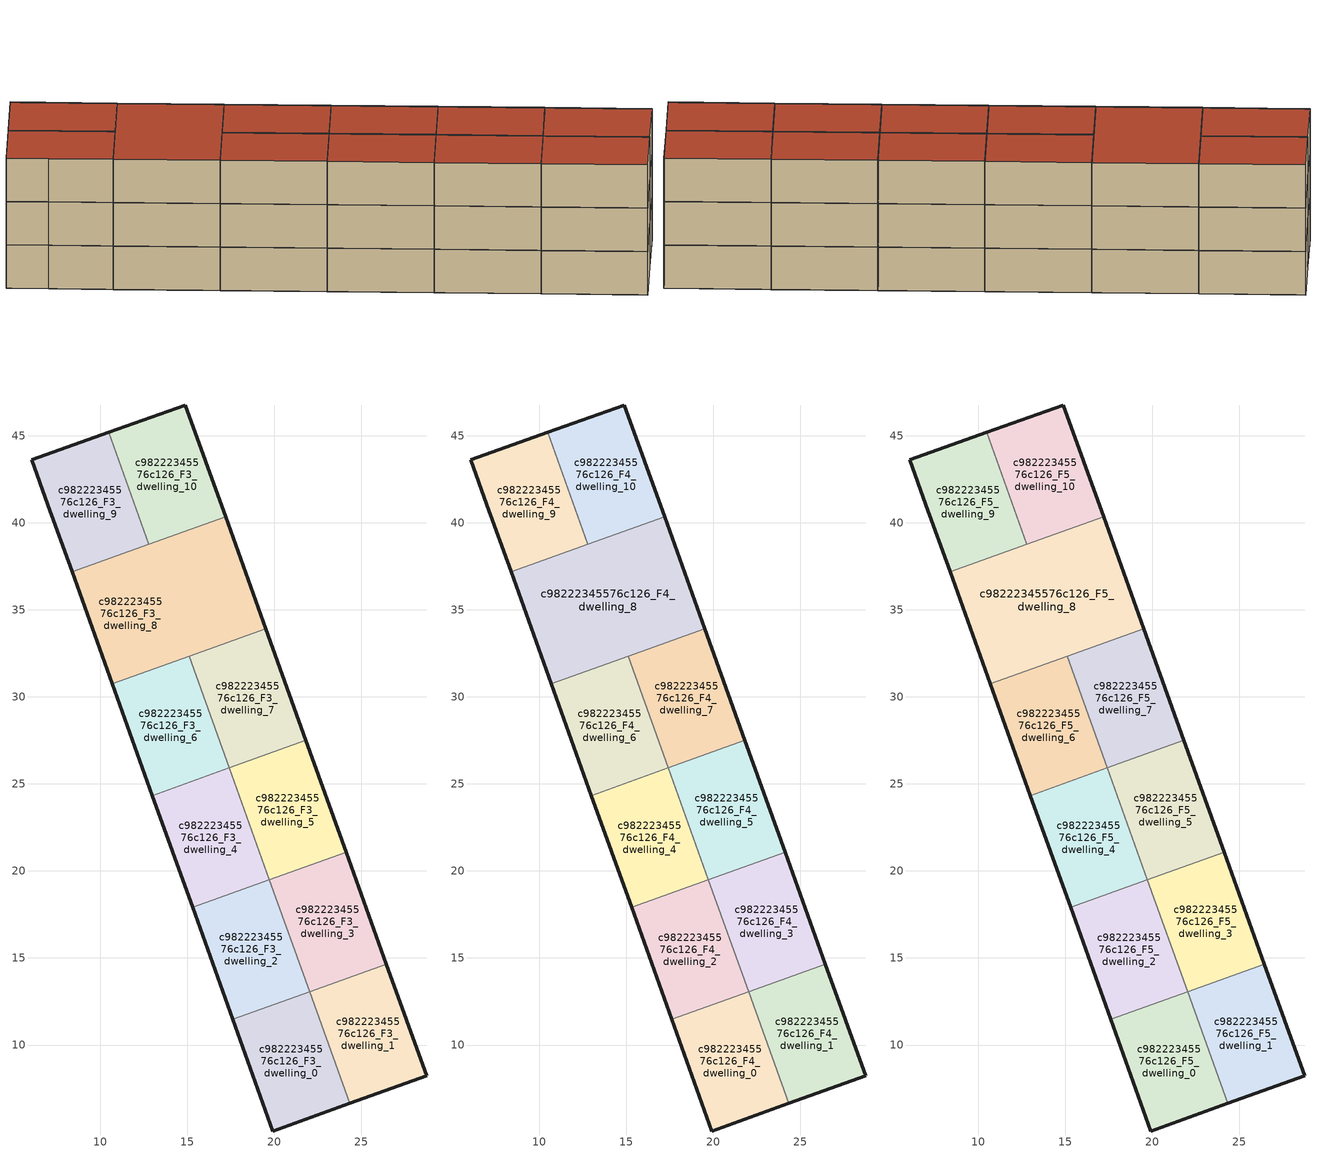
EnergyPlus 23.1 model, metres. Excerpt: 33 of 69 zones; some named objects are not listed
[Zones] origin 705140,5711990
c98222345576c126_F3_dwelling_0
 floor adiabatic (EU_floor_Construction): 24.33,6.64 22.03,13.07 17.62,11.48 19.92,5.06 z9
 floor to c98222345576c126_F2_dwelling_11 (EU_floor_Construction): 24.34,6.64 22.42,11.97 24.33,6.64 z9
 wall outside (EU_wall_Construction): 24.34,6.64 19.92,5.06 17.62,11.48 z9:12
 wall to c98222345576c126_F3_dwelling_1 (EU_wall_Construction): 22.03,13.07 24.34,6.64 z9:12
 wall to c98222345576c126_F3_dwelling_2 (EU_wall_Construction): 17.62,11.48 22.03,13.07 z9:12
c98222345576c126_F3_dwelling_1
 floor to c98222345576c126_F2_dwelling_11 (EU_floor_Construction): 28.75,8.22 26.44,14.65 22.03,13.06 24.34,6.64 z9
 wall outside (EU_wall_Construction): 26.44,14.65 28.75,8.22 24.34,6.64 z9:12
 wall to c98222345576c126_F3_dwelling_3 (EU_wall_Construction): 22.03,13.07 26.44,14.65 z9:12
c98222345576c126_F3_dwelling_10
 floor to c98222345576c126_F2_dwelling_6 (EU_floor_Construction): 17.2,40.35 14.9,46.77 10.49,45.2 12.8,38.77 z9
 floor to c98222345576c126_F2_dwelling_0 (EU_floor_Construction): 12.79,38.77 10.49,45.2 10.48,45.2 z9
 wall outside (EU_wall_Construction): 10.48,45.2 14.9,46.77 17.2,40.35 z9:12
 wall to c98222345576c126_F3_dwelling_9 (EU_wall_Construction): 12.79,38.77 10.48,45.2 z9:12
 wall to c98222345576c126_F3_dwelling_8 (EU_wall_Construction): 17.2,40.35 12.79,38.77 z9:12
c98222345576c126_F3_dwelling_2
 floor to c98222345576c126_F2_dwelling_4 (EU_floor_Construction): 22.03,13.07 19.72,19.49 15.31,17.91 17.61,11.49 z9
 floor to c98222345576c126_F2_dwelling_5 (EU_floor_Construction): 22.03,13.07 17.61,11.49 17.62,11.48 z9
 wall outside (EU_wall_Construction): 17.62,11.48 15.31,17.91 z9:12
 wall to c98222345576c126_F3_dwelling_4 (EU_wall_Construction): 15.31,17.91 19.72,19.49 z9:12
 wall to c98222345576c126_F3_dwelling_3 (EU_wall_Construction): 19.72,19.49 22.03,13.07 z9:12
c98222345576c126_F3_dwelling_3
 floor to c98222345576c126_F2_dwelling_10 (EU_floor_Construction): 26.44,14.65 24.13,21.07 19.72,19.49 22.03,13.07 z9
 floor to c98222345576c126_F2_dwelling_9 (EU_floor_Construction): 24.13,21.07 21.93,20.28 19.72,19.49 z9
 wall outside (EU_wall_Construction): 24.13,21.08 26.44,14.65 z9:12
 wall to c98222345576c126_F3_dwelling_5 (EU_wall_Construction): 19.72,19.49 24.13,21.08 z9:12
c98222345576c126_F3_dwelling_4
 floor to c98222345576c126_F2_dwelling_3 (EU_floor_Construction): 19.72,19.5 17.41,25.92 13,24.33 15.31,17.91 z9
 floor to c98222345576c126_F2_dwelling_4 (EU_floor_Construction): 19.72,19.49 19.72,19.5 15.31,17.91 z9
 wall outside (EU_wall_Construction): 15.31,17.91 13,24.33 z9:12
 wall to c98222345576c126_F3_dwelling_6 (EU_wall_Construction): 13,24.33 17.41,25.92 z9:12
 wall to c98222345576c126_F3_dwelling_5 (EU_wall_Construction): 17.41,25.92 19.72,19.49 z9:12
c98222345576c126_F3_dwelling_5
 floor to c98222345576c126_F2_dwelling_9 (EU_floor_Construction): 24.13,21.08 21.82,27.5 17.41,25.91 19.72,19.49 z9
 floor to c98222345576c126_F2_dwelling_8 (EU_floor_Construction): 21.82,27.5 17.41,25.92 19.67,26.72 z9
 wall outside (EU_wall_Construction): 21.82,27.5 24.13,21.08 z9:12
 wall to c98222345576c126_F3_dwelling_7 (EU_wall_Construction): 17.41,25.92 21.82,27.5 z9:12
c98222345576c126_F3_dwelling_6
 floor to c98222345576c126_F2_dwelling_2 (EU_floor_Construction): 17.41,25.92 15.1,32.34 10.69,30.76 13,24.34 z9
 floor to c98222345576c126_F2_dwelling_3 (EU_floor_Construction): 17.41,25.92 15.2,25.13 13,24.33 z9
 wall outside (EU_wall_Construction): 13,24.33 10.69,30.76 z9:12
 wall to c98222345576c126_F3_dwelling_7 (EU_wall_Construction): 15.1,32.34 17.41,25.92 z9:12
 wall to c98222345576c126_F3_dwelling_8 (EU_wall_Construction): 10.69,30.76 15.1,32.34 z9:12
c98222345576c126_F3_dwelling_7
 floor to c98222345576c126_F2_dwelling_8 (EU_floor_Construction): 21.82,27.5 19.52,33.92 15.1,32.34 17.41,25.92 z9
 floor adiabatic (EU_floor_Construction): 19.52,33.92 19.51,33.93 15.1,32.34 z9
 wall outside (EU_wall_Construction): 19.51,33.93 21.82,27.5 z9:12
 wall to c98222345576c126_F3_dwelling_8 (EU_wall_Construction): 15.1,32.34 19.51,33.93 z9:12
c98222345576c126_F3_dwelling_8
 floor outside (EU_floor_Construction): 19.51,33.93 17.21,40.35 12.8,38.77 13.27,37.46 12.8,38.77 17.21,40.35 z9
 floor to c98222345576c126_F2_dwelling_1 (EU_floor_Construction): 15.1,32.35 12.8,38.77 8.38,37.18 10.69,30.76 z9
 floor to c98222345576c126_F2_dwelling_6 (EU_floor_Construction): 17.21,40.35 17.2,40.35 13.25,38.93 z9
 floor to c98222345576c126_F2_dwelling_7 (EU_floor_Construction): 19.51,33.93 17.21,40.35 12.8,38.77 15.1,32.34 z9
 wall outside (EU_wall_Construction): 10.69,30.76 8.38,37.18 / 17.2,40.35 19.51,33.93 z9:12
 wall to c98222345576c126_F3_dwelling_9 (EU_wall_Construction): 8.38,37.18 12.79,38.77 z9:12
c98222345576c126_F3_dwelling_9
 floor to c98222345576c126_F2_dwelling_0 (EU_floor_Construction): 12.79,38.77 10.48,45.2 6.08,43.62 6.99,41.05 8.38,37.19 z9
 floor to c98222345576c126_F2_dwelling_1 (EU_floor_Construction): 10.49,37.94 8.38,37.19 8.38,37.18 z9
 wall outside (EU_wall_Construction): 8.38,37.18 6.99,41.05 6.08,43.62 10.48,45.2 z9:12
c98222345576c126_F4_dwelling_0
 floor to c98222345576c126_F3_dwelling_0 (EU_floor_Construction): 24.34,6.64 22.03,13.07 17.62,11.48 19.92,5.06 z12
 wall outside (EU_wall_Construction): 24.34,6.64 19.92,5.06 17.62,11.48 z12:15
 wall to c98222345576c126_F4_dwelling_1 (EU_wall_Construction): 22.03,13.07 24.34,6.64 z12:15
 wall to c98222345576c126_F4_dwelling_2 (EU_wall_Construction): 17.62,11.48 22.03,13.07 z12:15
c98222345576c126_F4_dwelling_1
 floor to c98222345576c126_F3_dwelling_1 (EU_floor_Construction): 28.75,8.22 26.44,14.65 22.03,13.07 24.34,6.64 z12
 wall outside (EU_wall_Construction): 26.44,14.65 28.75,8.22 24.34,6.64 z12:15
 wall to c98222345576c126_F4_dwelling_3 (EU_wall_Construction): 22.03,13.07 26.44,14.65 z12:15
c98222345576c126_F4_dwelling_10
 floor to c98222345576c126_F3_dwelling_10 (EU_floor_Construction): 17.2,40.35 14.9,46.77 10.48,45.2 12.79,38.77 z12
 wall outside (EU_wall_Construction): 10.48,45.2 14.9,46.77 17.2,40.35 z12:15
 wall to c98222345576c126_F4_dwelling_9 (EU_wall_Construction): 12.79,38.77 10.48,45.2 z12:15
 wall to c98222345576c126_F4_dwelling_8 (EU_wall_Construction): 17.2,40.35 12.79,38.77 z12:15
c98222345576c126_F4_dwelling_2
 floor to c98222345576c126_F3_dwelling_2 (EU_floor_Construction): 22.03,13.07 19.72,19.49 15.31,17.91 17.62,11.48 z12
 wall outside (EU_wall_Construction): 17.62,11.48 15.31,17.91 z12:15
 wall to c98222345576c126_F4_dwelling_4 (EU_wall_Construction): 15.31,17.91 19.72,19.49 z12:15
 wall to c98222345576c126_F4_dwelling_3 (EU_wall_Construction): 19.72,19.49 22.03,13.07 z12:15
c98222345576c126_F4_dwelling_3
 floor to c98222345576c126_F3_dwelling_3 (EU_floor_Construction): 26.44,14.65 24.13,21.08 19.72,19.49 22.03,13.07 z12
 wall outside (EU_wall_Construction): 24.13,21.08 26.44,14.65 z12:15
 wall to c98222345576c126_F4_dwelling_5 (EU_wall_Construction): 19.72,19.49 24.13,21.08 z12:15
c98222345576c126_F4_dwelling_4
 floor to c98222345576c126_F3_dwelling_4 (EU_floor_Construction): 19.72,19.49 17.41,25.92 13,24.33 15.31,17.91 z12
 wall outside (EU_wall_Construction): 15.31,17.91 13,24.33 z12:15
 wall to c98222345576c126_F4_dwelling_6 (EU_wall_Construction): 13,24.33 17.41,25.92 z12:15
 wall to c98222345576c126_F4_dwelling_5 (EU_wall_Construction): 17.41,25.92 19.72,19.49 z12:15
c98222345576c126_F4_dwelling_5
 floor to c98222345576c126_F3_dwelling_5 (EU_floor_Construction): 24.13,21.08 21.82,27.5 17.41,25.92 19.72,19.49 z12
 wall outside (EU_wall_Construction): 21.82,27.5 24.13,21.08 z12:15
 wall to c98222345576c126_F4_dwelling_7 (EU_wall_Construction): 17.41,25.92 21.82,27.5 z12:15
c98222345576c126_F4_dwelling_6
 floor to c98222345576c126_F3_dwelling_6 (EU_floor_Construction): 17.41,25.92 15.1,32.34 10.69,30.76 13,24.33 z12
 wall outside (EU_wall_Construction): 13,24.33 10.69,30.76 z12:15
 wall to c98222345576c126_F4_dwelling_7 (EU_wall_Construction): 15.1,32.34 17.41,25.92 z12:15
 wall to c98222345576c126_F4_dwelling_8 (EU_wall_Construction): 10.69,30.76 15.1,32.34 z12:15
c98222345576c126_F4_dwelling_7
 floor to c98222345576c126_F3_dwelling_7 (EU_floor_Construction): 21.82,27.5 19.51,33.93 15.1,32.34 17.41,25.92 z12
 wall outside (EU_wall_Construction): 19.51,33.93 21.82,27.5 z12:15
 wall to c98222345576c126_F4_dwelling_8 (EU_wall_Construction): 15.1,32.34 19.51,33.93 z12:15
c98222345576c126_F4_dwelling_8
 floor to c98222345576c126_F3_dwelling_8 (EU_floor_Construction): 19.51,33.93 17.2,40.35 8.38,37.18 10.69,30.76 z12
 wall outside (EU_wall_Construction): 10.69,30.76 8.38,37.18 / 17.2,40.35 19.51,33.93 z12:15
 wall to c98222345576c126_F4_dwelling_9 (EU_wall_Construction): 8.38,37.18 12.79,38.77 z12:15
c98222345576c126_F4_dwelling_9
 floor to c98222345576c126_F3_dwelling_9 (EU_floor_Construction): 12.79,38.77 10.48,45.2 6.08,43.62 6.99,41.05 8.38,37.18 z12
 wall outside (EU_wall_Construction): 8.38,37.18 6.99,41.05 6.08,43.62 10.48,45.2 z12:15
c98222345576c126_F5_dwelling_0
 floor to c98222345576c126_F4_dwelling_0 (EU_floor_Construction): 24.34,6.64 22.03,13.07 17.62,11.48 19.92,5.06 z15
 wall outside (EU_wall_Construction): 24.34,6.64 19.92,5.06 17.62,11.48 z15:18
 wall to c98222345576c126_F5_dwelling_1 (EU_wall_Construction): 22.03,13.07 24.34,6.64 z15:18
 wall to c98222345576c126_F5_dwelling_2 (EU_wall_Construction): 17.62,11.48 22.03,13.07 z15:18
 roof outside (EU_roof_Construction): 22.03,13.07 24.34,6.64 19.92,5.06 17.62,11.48 z18
c98222345576c126_F5_dwelling_1
 floor to c98222345576c126_F4_dwelling_1 (EU_floor_Construction): 28.75,8.22 26.44,14.65 22.03,13.07 24.34,6.64 z15
 wall outside (EU_wall_Construction): 26.44,14.65 28.75,8.22 24.34,6.64 z15:18
 wall to c98222345576c126_F5_dwelling_3 (EU_wall_Construction): 22.03,13.07 26.44,14.65 z15:18
 roof outside (EU_roof_Construction): 26.44,14.65 28.75,8.22 24.34,6.64 22.03,13.07 z18
c98222345576c126_F5_dwelling_10
 floor to c98222345576c126_F4_dwelling_10 (EU_floor_Construction): 17.2,40.35 14.9,46.77 10.48,45.2 12.79,38.77 z15
 wall outside (EU_wall_Construction): 10.48,45.2 14.9,46.77 17.2,40.35 z15:18
 wall to c98222345576c126_F5_dwelling_9 (EU_wall_Construction): 12.79,38.77 10.48,45.2 z15:18
 wall to c98222345576c126_F5_dwelling_8 (EU_wall_Construction): 17.2,40.35 12.79,38.77 z15:18
 roof outside (EU_roof_Construction): 14.9,46.77 17.2,40.35 12.79,38.77 10.48,45.2 z18
c98222345576c126_F5_dwelling_2
 floor to c98222345576c126_F4_dwelling_2 (EU_floor_Construction): 22.03,13.07 19.72,19.49 15.31,17.91 17.62,11.48 z15
 wall outside (EU_wall_Construction): 17.62,11.48 15.31,17.91 z15:18
 wall to c98222345576c126_F5_dwelling_4 (EU_wall_Construction): 15.31,17.91 19.72,19.49 z15:18
 wall to c98222345576c126_F5_dwelling_3 (EU_wall_Construction): 19.72,19.49 22.03,13.07 z15:18
 roof outside (EU_roof_Construction): 19.72,19.49 22.03,13.07 17.62,11.48 15.31,17.91 z18
c98222345576c126_F5_dwelling_3
 floor to c98222345576c126_F4_dwelling_3 (EU_floor_Construction): 26.44,14.65 24.13,21.08 19.72,19.49 22.03,13.07 z15
 wall outside (EU_wall_Construction): 24.13,21.08 26.44,14.65 z15:18
 wall to c98222345576c126_F5_dwelling_5 (EU_wall_Construction): 19.72,19.49 24.13,21.08 z15:18
 roof outside (EU_roof_Construction): 24.13,21.08 26.44,14.65 22.03,13.07 19.72,19.49 z18
c98222345576c126_F5_dwelling_4
 floor to c98222345576c126_F4_dwelling_4 (EU_floor_Construction): 19.72,19.49 17.41,25.92 13,24.33 15.31,17.91 z15
 wall outside (EU_wall_Construction): 15.31,17.91 13,24.33 z15:18
 wall to c98222345576c126_F5_dwelling_6 (EU_wall_Construction): 13,24.33 17.41,25.92 z15:18
 wall to c98222345576c126_F5_dwelling_5 (EU_wall_Construction): 17.41,25.92 19.72,19.49 z15:18
 roof outside (EU_roof_Construction): 17.41,25.92 19.72,19.49 15.31,17.91 13,24.33 z18
c98222345576c126_F5_dwelling_5
 floor to c98222345576c126_F4_dwelling_5 (EU_floor_Construction): 24.13,21.08 21.82,27.5 17.41,25.92 19.72,19.49 z15
 wall outside (EU_wall_Construction): 21.82,27.5 24.13,21.08 z15:18
 wall to c98222345576c126_F5_dwelling_7 (EU_wall_Construction): 17.41,25.92 21.82,27.5 z15:18
 roof outside (EU_roof_Construction): 21.82,27.5 24.13,21.08 19.72,19.49 17.41,25.92 z18
c98222345576c126_F5_dwelling_6
 floor to c98222345576c126_F4_dwelling_6 (EU_floor_Construction): 17.41,25.92 15.1,32.34 10.69,30.76 13,24.33 z15
 wall outside (EU_wall_Construction): 13,24.33 10.69,30.76 z15:18
 wall to c98222345576c126_F5_dwelling_7 (EU_wall_Construction): 15.1,32.34 17.41,25.92 z15:18
 wall to c98222345576c126_F5_dwelling_8 (EU_wall_Construction): 10.69,30.76 15.1,32.34 z15:18
 roof outside (EU_roof_Construction): 15.1,32.34 17.41,25.92 13,24.33 10.69,30.76 z18
c98222345576c126_F5_dwelling_7
 floor to c98222345576c126_F4_dwelling_7 (EU_floor_Construction): 21.82,27.5 19.51,33.93 15.1,32.34 17.41,25.92 z15
 wall outside (EU_wall_Construction): 19.51,33.93 21.82,27.5 z15:18
 wall to c98222345576c126_F5_dwelling_8 (EU_wall_Construction): 15.1,32.34 19.51,33.93 z15:18
 roof outside (EU_roof_Construction): 19.51,33.93 21.82,27.5 17.41,25.92 15.1,32.34 z18
c98222345576c126_F5_dwelling_8
 floor to c98222345576c126_F4_dwelling_8 (EU_floor_Construction): 19.51,33.93 17.2,40.35 8.38,37.18 10.69,30.76 z15
 wall outside (EU_wall_Construction): 10.69,30.76 8.38,37.18 / 17.2,40.35 19.51,33.93 z15:18
 wall to c98222345576c126_F5_dwelling_9 (EU_wall_Construction): 8.38,37.18 12.79,38.77 z15:18
 roof outside (EU_roof_Construction): 17.2,40.35 19.51,33.93 10.69,30.76 8.38,37.18 z18
c98222345576c126_F5_dwelling_9
 floor to c98222345576c126_F4_dwelling_9 (EU_floor_Construction): 12.79,38.77 10.48,45.2 6.08,43.62 6.99,41.05 8.38,37.18 z15
 wall outside (EU_wall_Construction): 8.38,37.18 6.99,41.05 6.08,43.62 10.48,45.2 z15:18
 roof outside (EU_roof_Construction): 10.48,45.2 12.79,38.77 8.38,37.18 6.99,41.05 6.08,43.62 z18
[Building]
EU S2 Campaign: North Axis=0; Terrain=City; Solar Distribution=FullExterior
[Site:Location]
London: Latitude=51.5; Longitude=-0.5; Time Zone=0; Elevation=25
[SizingPeriod:WeatherFileDays]
AnnualSizingPeriod: Begin Month=1; Begin Day of Month=1; End Month=12; End Day of Month=31; Day of Week for Start Day=Monday; Use Weather File Daylight Saving Period=No; Use Weather File Rain and Snow Indicators=No
[MATERIAL]
EU_InternalMass_Material: Roughness=MediumRough; Thickness=0.1; Conductivity=1; Density=1800; Specific Heat=900; Thermal Absorptance=0.9; Solar Absorptance=0.7; Visible Absorptance=0.7
[MATERIAL:NOMASS] Roughness=MediumRough; Thermal Absorptance=0.9; Solar Absorptance=0.7; Visible Absorptance=0.7
Name | Thermal Resistance
EU_wall_NoMass | 0.635353
EU_roof_NoMass | 0.675062
EU_floor_NoMass | 1.96382
[CONSTRUCTION]
EU_wall_Construction: EU_wall_NoMass
EU_roof_Construction: EU_roof_NoMass
EU_floor_Construction: EU_floor_NoMass
EU_InternalMass_Construction: EU_InternalMass_Material
[ZONE] Type=1; Multiplier=1; Ceiling Height=autocalculate; Floor Area=autocalculate; Part of Total Floor Area=Yes
Name | Volume
c98222345576c126_F3_dwelling_0; c98222345576c126_F4_dwelling_0; c98222345576c126_F5_dwelling_0 | 96.0161
c98222345576c126_F3_dwelling_1; c98222345576c126_F4_dwelling_1; c98222345576c126_F5_dwelling_1 | 95.9985
c98222345576c126_F3_dwelling_10; c98222345576c126_F4_dwelling_10; c98222345576c126_F5_dwelling_10; c98222345576c126_F3_dwelling_7; c98222345576c126_F4_dwelling_7; c98222345576c126_F5_dwelling_7 | 95.9905
c98222345576c126_F3_dwelling_2; c98222345576c126_F4_dwelling_2; c98222345576c126_F5_dwelling_2 | 96.0029
c98222345576c126_F3_dwelling_3; c98222345576c126_F4_dwelling_3; c98222345576c126_F5_dwelling_3 | 96.0183
c98222345576c126_F3_dwelling_4; c98222345576c126_F4_dwelling_4; c98222345576c126_F5_dwelling_4 | 96.0037
c98222345576c126_F3_dwelling_5; c98222345576c126_F4_dwelling_5; c98222345576c126_F5_dwelling_5 | 96.0139
c98222345576c126_F3_dwelling_6; c98222345576c126_F4_dwelling_6; c98222345576c126_F5_dwelling_6 | 95.989
c98222345576c126_F3_dwelling_8; c98222345576c126_F4_dwelling_8; c98222345576c126_F5_dwelling_8 | 192.001
c98222345576c126_F3_dwelling_9; c98222345576c126_F4_dwelling_9; c98222345576c126_F5_dwelling_9 | 96.0081
[INTERNALMASS] Construction=EU_InternalMass_Construction
Name | Zone or ZoneList | Surface Area
c98222345576c126_F3_dwelling_0_EU_InternalMass | c98222345576c126_F3_dwelling_0 | 31.9994
c98222345576c126_F3_dwelling_1_EU_InternalMass | c98222345576c126_F3_dwelling_1 | 31.9997
c98222345576c126_F3_dwelling_2_EU_InternalMass | c98222345576c126_F3_dwelling_2 | 32.001
c98222345576c126_F3_dwelling_3_EU_InternalMass | c98222345576c126_F3_dwelling_3 | 32.0063
c98222345576c126_F3_dwelling_4_EU_InternalMass | c98222345576c126_F3_dwelling_4 | 32.001
c98222345576c126_F3_dwelling_5_EU_InternalMass | c98222345576c126_F3_dwelling_5 | 32.005
c98222345576c126_F3_dwelling_6_EU_InternalMass | c98222345576c126_F3_dwelling_6 | 31.9965
c98222345576c126_F3_dwelling_7_EU_InternalMass | c98222345576c126_F3_dwelling_7 | 31.9965
c98222345576c126_F3_dwelling_8_EU_InternalMass | c98222345576c126_F3_dwelling_8 | 64.0003
c98222345576c126_F3_dwelling_9_EU_InternalMass | c98222345576c126_F3_dwelling_9 | 32.0027
c98222345576c126_F3_dwelling_10_EU_InternalMass | c98222345576c126_F3_dwelling_10 | 31.9971
c98222345576c126_F4_dwelling_0_EU_InternalMass | c98222345576c126_F4_dwelling_0 | 31.9994
c98222345576c126_F4_dwelling_1_EU_InternalMass | c98222345576c126_F4_dwelling_1 | 31.9997
c98222345576c126_F4_dwelling_2_EU_InternalMass | c98222345576c126_F4_dwelling_2 | 32.001
c98222345576c126_F4_dwelling_3_EU_InternalMass | c98222345576c126_F4_dwelling_3 | 32.0063
c98222345576c126_F4_dwelling_4_EU_InternalMass | c98222345576c126_F4_dwelling_4 | 32.001
c98222345576c126_F4_dwelling_5_EU_InternalMass | c98222345576c126_F4_dwelling_5 | 32.005
c98222345576c126_F4_dwelling_6_EU_InternalMass | c98222345576c126_F4_dwelling_6 | 31.9965
c98222345576c126_F4_dwelling_7_EU_InternalMass | c98222345576c126_F4_dwelling_7 | 31.9965
c98222345576c126_F4_dwelling_8_EU_InternalMass | c98222345576c126_F4_dwelling_8 | 64.0003
c98222345576c126_F4_dwelling_9_EU_InternalMass | c98222345576c126_F4_dwelling_9 | 32.0027
c98222345576c126_F4_dwelling_10_EU_InternalMass | c98222345576c126_F4_dwelling_10 | 31.9971
c98222345576c126_F5_dwelling_0_EU_InternalMass | c98222345576c126_F5_dwelling_0 | 31.9994
c98222345576c126_F5_dwelling_1_EU_InternalMass | c98222345576c126_F5_dwelling_1 | 31.9997
c98222345576c126_F5_dwelling_2_EU_InternalMass | c98222345576c126_F5_dwelling_2 | 32.001
c98222345576c126_F5_dwelling_3_EU_InternalMass | c98222345576c126_F5_dwelling_3 | 32.0063
c98222345576c126_F5_dwelling_4_EU_InternalMass | c98222345576c126_F5_dwelling_4 | 32.001
c98222345576c126_F5_dwelling_5_EU_InternalMass | c98222345576c126_F5_dwelling_5 | 32.005
c98222345576c126_F5_dwelling_6_EU_InternalMass | c98222345576c126_F5_dwelling_6 | 31.9965
c98222345576c126_F5_dwelling_7_EU_InternalMass | c98222345576c126_F5_dwelling_7 | 31.9965
c98222345576c126_F5_dwelling_8_EU_InternalMass | c98222345576c126_F5_dwelling_8 | 64.0003
c98222345576c126_F5_dwelling_9_EU_InternalMass | c98222345576c126_F5_dwelling_9 | 32.0027
c98222345576c126_F5_dwelling_10_EU_InternalMass | c98222345576c126_F5_dwelling_10 | 31.9971
[OTHEREQUIPMENT] Fuel Type=Electricity; Design Level Calculation Method=Watts/Area; Power per Zone Floor Area=1; Fraction Latent=0; Fraction Radiant=0; Fraction Lost=0; Carbon Dioxide Generation Rate=0; EndUse Subcategory=EU_Step8_InternalGains
Name | Zone or ZoneList or Space or SpaceList | Schedule
EU_Step8_InternalGain_c98222345576c126_F3_dwelling_0_f000 | c98222345576c126_F3_dwelling_0 | EU_Step8_GainSchedule_c98222345576c126_F3_dwelling_0_f000
EU_Step8_InternalGain_c98222345576c126_F3_dwelling_1_f000 | c98222345576c126_F3_dwelling_1 | EU_Step8_GainSchedule_c98222345576c126_F3_dwelling_1_f000
EU_Step8_InternalGain_c98222345576c126_F3_dwelling_2_f000 | c98222345576c126_F3_dwelling_2 | EU_Step8_GainSchedule_c98222345576c126_F3_dwelling_2_f000
EU_Step8_InternalGain_c98222345576c126_F3_dwelling_3_f000 | c98222345576c126_F3_dwelling_3 | EU_Step8_GainSchedule_c98222345576c126_F3_dwelling_3_f000
EU_Step8_InternalGain_c98222345576c126_F3_dwelling_4_f000 | c98222345576c126_F3_dwelling_4 | EU_Step8_GainSchedule_c98222345576c126_F3_dwelling_4_f000
EU_Step8_InternalGain_c98222345576c126_F3_dwelling_5_f000 | c98222345576c126_F3_dwelling_5 | EU_Step8_GainSchedule_c98222345576c126_F3_dwelling_5_f000
EU_Step8_InternalGain_c98222345576c126_F3_dwelling_6_f000 | c98222345576c126_F3_dwelling_6 | EU_Step8_GainSchedule_c98222345576c126_F3_dwelling_6_f000
EU_Step8_InternalGain_c98222345576c126_F3_dwelling_7_f000 | c98222345576c126_F3_dwelling_7 | EU_Step8_GainSchedule_c98222345576c126_F3_dwelling_7_f000
EU_Step8_InternalGain_c98222345576c126_F3_dwelling_8_f000 | c98222345576c126_F3_dwelling_8 | EU_Step8_GainSchedule_c98222345576c126_F3_dwelling_8_f000
EU_Step8_InternalGain_c98222345576c126_F3_dwelling_9_f000 | c98222345576c126_F3_dwelling_9 | EU_Step8_GainSchedule_c98222345576c126_F3_dwelling_9_f000
EU_Step8_InternalGain_c98222345576c126_F3_dwelling_10_f000 | c98222345576c126_F3_dwelling_10 | EU_Step8_GainSchedule_c98222345576c126_F3_dwelling_10_f000
EU_Step8_InternalGain_c98222345576c126_F4_dwelling_0_f000 | c98222345576c126_F4_dwelling_0 | EU_Step8_GainSchedule_c98222345576c126_F4_dwelling_0_f000
EU_Step8_InternalGain_c98222345576c126_F4_dwelling_1_f000 | c98222345576c126_F4_dwelling_1 | EU_Step8_GainSchedule_c98222345576c126_F4_dwelling_1_f000
EU_Step8_InternalGain_c98222345576c126_F4_dwelling_2_f000 | c98222345576c126_F4_dwelling_2 | EU_Step8_GainSchedule_c98222345576c126_F4_dwelling_2_f000
EU_Step8_InternalGain_c98222345576c126_F4_dwelling_3_f000 | c98222345576c126_F4_dwelling_3 | EU_Step8_GainSchedule_c98222345576c126_F4_dwelling_3_f000
EU_Step8_InternalGain_c98222345576c126_F4_dwelling_4_f000 | c98222345576c126_F4_dwelling_4 | EU_Step8_GainSchedule_c98222345576c126_F4_dwelling_4_f000
EU_Step8_InternalGain_c98222345576c126_F4_dwelling_5_f000 | c98222345576c126_F4_dwelling_5 | EU_Step8_GainSchedule_c98222345576c126_F4_dwelling_5_f000
EU_Step8_InternalGain_c98222345576c126_F4_dwelling_6_f000 | c98222345576c126_F4_dwelling_6 | EU_Step8_GainSchedule_c98222345576c126_F4_dwelling_6_f000
EU_Step8_InternalGain_c98222345576c126_F4_dwelling_7_f000 | c98222345576c126_F4_dwelling_7 | EU_Step8_GainSchedule_c98222345576c126_F4_dwelling_7_f000
EU_Step8_InternalGain_c98222345576c126_F4_dwelling_8_f000 | c98222345576c126_F4_dwelling_8 | EU_Step8_GainSchedule_c98222345576c126_F4_dwelling_8_f000
EU_Step8_InternalGain_c98222345576c126_F4_dwelling_9_f000 | c98222345576c126_F4_dwelling_9 | EU_Step8_GainSchedule_c98222345576c126_F4_dwelling_9_f000
EU_Step8_InternalGain_c98222345576c126_F4_dwelling_10_f000 | c98222345576c126_F4_dwelling_10 | EU_Step8_GainSchedule_c98222345576c126_F4_dwelling_10_f000
EU_Step8_InternalGain_c98222345576c126_F5_dwelling_0_f000 | c98222345576c126_F5_dwelling_0 | EU_Step8_GainSchedule_c98222345576c126_F5_dwelling_0_f000
EU_Step8_InternalGain_c98222345576c126_F5_dwelling_1_f000 | c98222345576c126_F5_dwelling_1 | EU_Step8_GainSchedule_c98222345576c126_F5_dwelling_1_f000
EU_Step8_InternalGain_c98222345576c126_F5_dwelling_2_f000 | c98222345576c126_F5_dwelling_2 | EU_Step8_GainSchedule_c98222345576c126_F5_dwelling_2_f000
EU_Step8_InternalGain_c98222345576c126_F5_dwelling_3_f000 | c98222345576c126_F5_dwelling_3 | EU_Step8_GainSchedule_c98222345576c126_F5_dwelling_3_f000
EU_Step8_InternalGain_c98222345576c126_F5_dwelling_4_f000 | c98222345576c126_F5_dwelling_4 | EU_Step8_GainSchedule_c98222345576c126_F5_dwelling_4_f000
EU_Step8_InternalGain_c98222345576c126_F5_dwelling_5_f000 | c98222345576c126_F5_dwelling_5 | EU_Step8_GainSchedule_c98222345576c126_F5_dwelling_5_f000
EU_Step8_InternalGain_c98222345576c126_F5_dwelling_6_f000 | c98222345576c126_F5_dwelling_6 | EU_Step8_GainSchedule_c98222345576c126_F5_dwelling_6_f000
EU_Step8_InternalGain_c98222345576c126_F5_dwelling_7_f000 | c98222345576c126_F5_dwelling_7 | EU_Step8_GainSchedule_c98222345576c126_F5_dwelling_7_f000
EU_Step8_InternalGain_c98222345576c126_F5_dwelling_8_f000 | c98222345576c126_F5_dwelling_8 | EU_Step8_GainSchedule_c98222345576c126_F5_dwelling_8_f000
EU_Step8_InternalGain_c98222345576c126_F5_dwelling_9_f000 | c98222345576c126_F5_dwelling_9 | EU_Step8_GainSchedule_c98222345576c126_F5_dwelling_9_f000
EU_Step8_InternalGain_c98222345576c126_F5_dwelling_10_f000 | c98222345576c126_F5_dwelling_10 | EU_Step8_GainSchedule_c98222345576c126_F5_dwelling_10_f000
[ZONEVENTILATION:DESIGNFLOWRATE] Schedule=EU_AlwaysOn; Design Flow Rate Calculation Method=AirChanges/Hour; Air Changes per Hour=0.555504; Ventilation Type=Natural; Fan Pressure Rise=0; Fan Total Efficiency=1; Constant Term Coefficient=1; Temperature Term Coefficient=0; Velocity Term Coefficient=0; Velocity Squared Term Coefficient=0; Minimum Indoor Temperature=-100; Maximum Indoor Temperature=100; Delta Temperature=-100; Minimum Outdoor Temperature=-100; Maximum Outdoor Temperature=100; Maximum Wind Speed=40
Name | Zone or ZoneList or Space or SpaceList
EU_ConstantAir_c98222345576c126_F3_dwelling_0 | c98222345576c126_F3_dwelling_0
EU_ConstantAir_c98222345576c126_F3_dwelling_1 | c98222345576c126_F3_dwelling_1
EU_ConstantAir_c98222345576c126_F3_dwelling_2 | c98222345576c126_F3_dwelling_2
EU_ConstantAir_c98222345576c126_F3_dwelling_3 | c98222345576c126_F3_dwelling_3
EU_ConstantAir_c98222345576c126_F3_dwelling_4 | c98222345576c126_F3_dwelling_4
EU_ConstantAir_c98222345576c126_F3_dwelling_5 | c98222345576c126_F3_dwelling_5
EU_ConstantAir_c98222345576c126_F3_dwelling_6 | c98222345576c126_F3_dwelling_6
EU_ConstantAir_c98222345576c126_F3_dwelling_7 | c98222345576c126_F3_dwelling_7
EU_ConstantAir_c98222345576c126_F3_dwelling_8 | c98222345576c126_F3_dwelling_8
EU_ConstantAir_c98222345576c126_F3_dwelling_9 | c98222345576c126_F3_dwelling_9
EU_ConstantAir_c98222345576c126_F3_dwelling_10 | c98222345576c126_F3_dwelling_10
EU_ConstantAir_c98222345576c126_F4_dwelling_0 | c98222345576c126_F4_dwelling_0
EU_ConstantAir_c98222345576c126_F4_dwelling_1 | c98222345576c126_F4_dwelling_1
EU_ConstantAir_c98222345576c126_F4_dwelling_2 | c98222345576c126_F4_dwelling_2
EU_ConstantAir_c98222345576c126_F4_dwelling_3 | c98222345576c126_F4_dwelling_3
EU_ConstantAir_c98222345576c126_F4_dwelling_4 | c98222345576c126_F4_dwelling_4
EU_ConstantAir_c98222345576c126_F4_dwelling_5 | c98222345576c126_F4_dwelling_5
EU_ConstantAir_c98222345576c126_F4_dwelling_6 | c98222345576c126_F4_dwelling_6
EU_ConstantAir_c98222345576c126_F4_dwelling_7 | c98222345576c126_F4_dwelling_7
EU_ConstantAir_c98222345576c126_F4_dwelling_8 | c98222345576c126_F4_dwelling_8
EU_ConstantAir_c98222345576c126_F4_dwelling_9 | c98222345576c126_F4_dwelling_9
EU_ConstantAir_c98222345576c126_F4_dwelling_10 | c98222345576c126_F4_dwelling_10
EU_ConstantAir_c98222345576c126_F5_dwelling_0 | c98222345576c126_F5_dwelling_0
EU_ConstantAir_c98222345576c126_F5_dwelling_1 | c98222345576c126_F5_dwelling_1
EU_ConstantAir_c98222345576c126_F5_dwelling_2 | c98222345576c126_F5_dwelling_2
EU_ConstantAir_c98222345576c126_F5_dwelling_3 | c98222345576c126_F5_dwelling_3
EU_ConstantAir_c98222345576c126_F5_dwelling_4 | c98222345576c126_F5_dwelling_4
EU_ConstantAir_c98222345576c126_F5_dwelling_5 | c98222345576c126_F5_dwelling_5
EU_ConstantAir_c98222345576c126_F5_dwelling_6 | c98222345576c126_F5_dwelling_6
EU_ConstantAir_c98222345576c126_F5_dwelling_7 | c98222345576c126_F5_dwelling_7
EU_ConstantAir_c98222345576c126_F5_dwelling_8 | c98222345576c126_F5_dwelling_8
EU_ConstantAir_c98222345576c126_F5_dwelling_9 | c98222345576c126_F5_dwelling_9
EU_ConstantAir_c98222345576c126_F5_dwelling_10 | c98222345576c126_F5_dwelling_10
[HVACTEMPLATE:ZONE:IDEALLOADSAIRSYSTEM] System Availability Schedule=EU_AlwaysOn; Maximum Heating Supply Air Temperature=50; Minimum Cooling Supply Air Temperature=13; Maximum Heating Supply Air Humidity Ratio=0.0156; Minimum Cooling Supply Air Humidity Ratio=0.0077; Heating Limit=NoLimit; Cooling Limit=NoLimit; Heating Availability Schedule=EU_AlwaysOn; Cooling Availability Schedule=EU_CoolingOff; Dehumidification Control Type=ConstantSensibleHeatRatio; Cooling Sensible Heat Ratio=0.7; Dehumidification Setpoint=60; Humidification Control Type=None; Humidification Setpoint=30; Outdoor Air Method=None; Outdoor Air Flow Rate per Person=0.00944; Outdoor Air Flow Rate per Zone Floor Area=0; Outdoor Air Flow Rate per Zone=0; Demand Controlled Ventilation Type=None; Outdoor Air Economizer Type=NoEconomizer; Heat Recovery Type=None; Sensible Heat Recovery Effectiveness=0.7; Latent Heat Recovery Effectiveness=0.65
Name | Template Thermostat
c98222345576c126_F3_dwelling_0 | EU_HeatOnly_c98222345576c126_F3_dwelling_0
c98222345576c126_F3_dwelling_1 | EU_HeatOnly_c98222345576c126_F3_dwelling_1
c98222345576c126_F3_dwelling_2 | EU_HeatOnly_c98222345576c126_F3_dwelling_2
c98222345576c126_F3_dwelling_3 | EU_HeatOnly_c98222345576c126_F3_dwelling_3
c98222345576c126_F3_dwelling_4 | EU_HeatOnly_c98222345576c126_F3_dwelling_4
c98222345576c126_F3_dwelling_5 | EU_HeatOnly_c98222345576c126_F3_dwelling_5
c98222345576c126_F3_dwelling_6 | EU_HeatOnly_c98222345576c126_F3_dwelling_6
c98222345576c126_F3_dwelling_7 | EU_HeatOnly_c98222345576c126_F3_dwelling_7
c98222345576c126_F3_dwelling_8 | EU_HeatOnly_c98222345576c126_F3_dwelling_8
c98222345576c126_F3_dwelling_9 | EU_HeatOnly_c98222345576c126_F3_dwelling_9
c98222345576c126_F3_dwelling_10 | EU_HeatOnly_c98222345576c126_F3_dwelling_10
c98222345576c126_F4_dwelling_0 | EU_HeatOnly_c98222345576c126_F4_dwelling_0
c98222345576c126_F4_dwelling_1 | EU_HeatOnly_c98222345576c126_F4_dwelling_1
c98222345576c126_F4_dwelling_2 | EU_HeatOnly_c98222345576c126_F4_dwelling_2
c98222345576c126_F4_dwelling_3 | EU_HeatOnly_c98222345576c126_F4_dwelling_3
c98222345576c126_F4_dwelling_4 | EU_HeatOnly_c98222345576c126_F4_dwelling_4
c98222345576c126_F4_dwelling_5 | EU_HeatOnly_c98222345576c126_F4_dwelling_5
c98222345576c126_F4_dwelling_6 | EU_HeatOnly_c98222345576c126_F4_dwelling_6
c98222345576c126_F4_dwelling_7 | EU_HeatOnly_c98222345576c126_F4_dwelling_7
c98222345576c126_F4_dwelling_8 | EU_HeatOnly_c98222345576c126_F4_dwelling_8
c98222345576c126_F4_dwelling_9 | EU_HeatOnly_c98222345576c126_F4_dwelling_9
c98222345576c126_F4_dwelling_10 | EU_HeatOnly_c98222345576c126_F4_dwelling_10
c98222345576c126_F5_dwelling_0 | EU_HeatOnly_c98222345576c126_F5_dwelling_0
c98222345576c126_F5_dwelling_1 | EU_HeatOnly_c98222345576c126_F5_dwelling_1
c98222345576c126_F5_dwelling_2 | EU_HeatOnly_c98222345576c126_F5_dwelling_2
c98222345576c126_F5_dwelling_3 | EU_HeatOnly_c98222345576c126_F5_dwelling_3
c98222345576c126_F5_dwelling_4 | EU_HeatOnly_c98222345576c126_F5_dwelling_4
c98222345576c126_F5_dwelling_5 | EU_HeatOnly_c98222345576c126_F5_dwelling_5
c98222345576c126_F5_dwelling_6 | EU_HeatOnly_c98222345576c126_F5_dwelling_6
c98222345576c126_F5_dwelling_7 | EU_HeatOnly_c98222345576c126_F5_dwelling_7
c98222345576c126_F5_dwelling_8 | EU_HeatOnly_c98222345576c126_F5_dwelling_8
c98222345576c126_F5_dwelling_9 | EU_HeatOnly_c98222345576c126_F5_dwelling_9
c98222345576c126_F5_dwelling_10 | EU_HeatOnly_c98222345576c126_F5_dwelling_10
[SIZING:ZONE] Zone Cooling Design Supply Air Temperature Input Method=SupplyAirTemperature; Zone Cooling Design Supply Air Temperature=13; Zone Heating Design Supply Air Temperature Input Method=SupplyAirTemperature; Zone Heating Design Supply Air Temperature=50; Zone Cooling Design Supply Air Humidity Ratio=0.008; Zone Heating Design Supply Air Humidity Ratio=0.008; Cooling Design Air Flow Method=DesignDay; Cooling Design Air Flow Rate=0; Cooling Minimum Air Flow per Zone Floor Area=0.000762; Cooling Minimum Air Flow=0; Cooling Minimum Air Flow Fraction=0.2; Heating Design Air Flow Method=DesignDay; Heating Design Air Flow Rate=0; Heating Maximum Air Flow per Zone Floor Area=0.002032; Heating Maximum Air Flow=0.141576; Heating Maximum Air Flow Fraction=0.3; Account for Dedicated Outdoor Air System=No; Dedicated Outdoor Air System Control Strategy=NeutralSupplyAir; Dedicated Outdoor Air Low Setpoint Temperature for Design=autosize; Dedicated Outdoor Air High Setpoint Temperature for Design=autosize; Zone Load Sizing Method=Sensible Load Only No Latent Load; Zone Latent Cooling Design Supply Air Humidity Ratio Input Method=HumidityRatioDifference; Zone Cooling Design Supply Air Humidity Ratio Difference=0.005; Zone Latent Heating Design Supply Air Humidity Ratio Input Method=HumidityRatioDifference; Zone Humidification Design Supply Air Humidity Ratio Difference=0.005
c98222345576c126_F3_dwelling_0; c98222345576c126_F3_dwelling_1; c98222345576c126_F3_dwelling_2; c98222345576c126_F3_dwelling_3; c98222345576c126_F3_dwelling_4; c98222345576c126_F3_dwelling_5; c98222345576c126_F3_dwelling_6; c98222345576c126_F3_dwelling_7; c98222345576c126_F3_dwelling_8; c98222345576c126_F3_dwelling_9; c98222345576c126_F3_dwelling_10; c98222345576c126_F4_dwelling_0; c98222345576c126_F4_dwelling_1; c98222345576c126_F4_dwelling_2; c98222345576c126_F4_dwelling_3; c98222345576c126_F4_dwelling_4; c98222345576c126_F4_dwelling_5; c98222345576c126_F4_dwelling_6; c98222345576c126_F4_dwelling_7; c98222345576c126_F4_dwelling_8; c98222345576c126_F4_dwelling_9; c98222345576c126_F4_dwelling_10; c98222345576c126_F5_dwelling_0; c98222345576c126_F5_dwelling_1; c98222345576c126_F5_dwelling_2; c98222345576c126_F5_dwelling_3; c98222345576c126_F5_dwelling_4; c98222345576c126_F5_dwelling_5; c98222345576c126_F5_dwelling_6; c98222345576c126_F5_dwelling_7; c98222345576c126_F5_dwelling_8; c98222345576c126_F5_dwelling_9; c98222345576c126_F5_dwelling_10
[SCHEDULE:CONSTANT]
Name | Hourly Value
EU_AlwaysOn | 1
EU_CoolingOff | 0
[SCHEDULE:FILE] Column Number=1; Rows to Skip at Top=0; Number of Hours of Data=8760; Column Separator=Comma; Interpolate to Timestep=No; Minutes per Item=60; Adjust Schedule for Daylight Savings=Yes
Name | File
EU_Step8_GainSchedule_c98222345576c126_F3_dwelling_0_f000 | ../../schedules/c98222345576c126/c98222345576c126_F3_dwelling_0_f000_gain.csv
EU_Step8_GainSchedule_c98222345576c126_F3_dwelling_1_f000 | ../../schedules/c98222345576c126/c98222345576c126_F3_dwelling_1_f000_gain.csv
EU_Step8_GainSchedule_c98222345576c126_F3_dwelling_2_f000 | ../../schedules/c98222345576c126/c98222345576c126_F3_dwelling_2_f000_gain.csv
EU_Step8_GainSchedule_c98222345576c126_F3_dwelling_3_f000 | ../../schedules/c98222345576c126/c98222345576c126_F3_dwelling_3_f000_gain.csv
EU_Step8_GainSchedule_c98222345576c126_F3_dwelling_4_f000 | ../../schedules/c98222345576c126/c98222345576c126_F3_dwelling_4_f000_gain.csv
EU_Step8_GainSchedule_c98222345576c126_F3_dwelling_5_f000 | ../../schedules/c98222345576c126/c98222345576c126_F3_dwelling_5_f000_gain.csv
EU_Step8_GainSchedule_c98222345576c126_F3_dwelling_6_f000 | ../../schedules/c98222345576c126/c98222345576c126_F3_dwelling_6_f000_gain.csv
EU_Step8_GainSchedule_c98222345576c126_F3_dwelling_7_f000 | ../../schedules/c98222345576c126/c98222345576c126_F3_dwelling_7_f000_gain.csv
EU_Step8_GainSchedule_c98222345576c126_F3_dwelling_8_f000 | ../../schedules/c98222345576c126/c98222345576c126_F3_dwelling_8_f000_gain.csv
EU_Step8_GainSchedule_c98222345576c126_F3_dwelling_9_f000 | ../../schedules/c98222345576c126/c98222345576c126_F3_dwelling_9_f000_gain.csv
EU_Step8_GainSchedule_c98222345576c126_F3_dwelling_10_f000 | ../../schedules/c98222345576c126/c98222345576c126_F3_dwelling_10_f000_gain.csv
EU_Step8_GainSchedule_c98222345576c126_F4_dwelling_0_f000 | ../../schedules/c98222345576c126/c98222345576c126_F4_dwelling_0_f000_gain.csv
EU_Step8_GainSchedule_c98222345576c126_F4_dwelling_1_f000 | ../../schedules/c98222345576c126/c98222345576c126_F4_dwelling_1_f000_gain.csv
EU_Step8_GainSchedule_c98222345576c126_F4_dwelling_2_f000 | ../../schedules/c98222345576c126/c98222345576c126_F4_dwelling_2_f000_gain.csv
EU_Step8_GainSchedule_c98222345576c126_F4_dwelling_3_f000 | ../../schedules/c98222345576c126/c98222345576c126_F4_dwelling_3_f000_gain.csv
EU_Step8_GainSchedule_c98222345576c126_F4_dwelling_4_f000 | ../../schedules/c98222345576c126/c98222345576c126_F4_dwelling_4_f000_gain.csv
EU_Step8_GainSchedule_c98222345576c126_F4_dwelling_5_f000 | ../../schedules/c98222345576c126/c98222345576c126_F4_dwelling_5_f000_gain.csv
EU_Step8_GainSchedule_c98222345576c126_F4_dwelling_6_f000 | ../../schedules/c98222345576c126/c98222345576c126_F4_dwelling_6_f000_gain.csv
EU_Step8_GainSchedule_c98222345576c126_F4_dwelling_7_f000 | ../../schedules/c98222345576c126/c98222345576c126_F4_dwelling_7_f000_gain.csv
EU_Step8_GainSchedule_c98222345576c126_F4_dwelling_8_f000 | ../../schedules/c98222345576c126/c98222345576c126_F4_dwelling_8_f000_gain.csv
EU_Step8_GainSchedule_c98222345576c126_F4_dwelling_9_f000 | ../../schedules/c98222345576c126/c98222345576c126_F4_dwelling_9_f000_gain.csv
EU_Step8_GainSchedule_c98222345576c126_F4_dwelling_10_f000 | ../../schedules/c98222345576c126/c98222345576c126_F4_dwelling_10_f000_gain.csv
EU_Step8_GainSchedule_c98222345576c126_F5_dwelling_0_f000 | ../../schedules/c98222345576c126/c98222345576c126_F5_dwelling_0_f000_gain.csv
EU_Step8_GainSchedule_c98222345576c126_F5_dwelling_1_f000 | ../../schedules/c98222345576c126/c98222345576c126_F5_dwelling_1_f000_gain.csv
EU_Step8_GainSchedule_c98222345576c126_F5_dwelling_2_f000 | ../../schedules/c98222345576c126/c98222345576c126_F5_dwelling_2_f000_gain.csv
EU_Step8_GainSchedule_c98222345576c126_F5_dwelling_3_f000 | ../../schedules/c98222345576c126/c98222345576c126_F5_dwelling_3_f000_gain.csv
EU_Step8_GainSchedule_c98222345576c126_F5_dwelling_4_f000 | ../../schedules/c98222345576c126/c98222345576c126_F5_dwelling_4_f000_gain.csv
EU_Step8_GainSchedule_c98222345576c126_F5_dwelling_5_f000 | ../../schedules/c98222345576c126/c98222345576c126_F5_dwelling_5_f000_gain.csv
EU_Step8_GainSchedule_c98222345576c126_F5_dwelling_6_f000 | ../../schedules/c98222345576c126/c98222345576c126_F5_dwelling_6_f000_gain.csv
EU_Step8_GainSchedule_c98222345576c126_F5_dwelling_7_f000 | ../../schedules/c98222345576c126/c98222345576c126_F5_dwelling_7_f000_gain.csv
EU_Step8_GainSchedule_c98222345576c126_F5_dwelling_8_f000 | ../../schedules/c98222345576c126/c98222345576c126_F5_dwelling_8_f000_gain.csv
EU_Step8_GainSchedule_c98222345576c126_F5_dwelling_9_f000 | ../../schedules/c98222345576c126/c98222345576c126_F5_dwelling_9_f000_gain.csv
EU_Step8_GainSchedule_c98222345576c126_F5_dwelling_10_f000 | ../../schedules/c98222345576c126/c98222345576c126_F5_dwelling_10_f000_gain.csv
